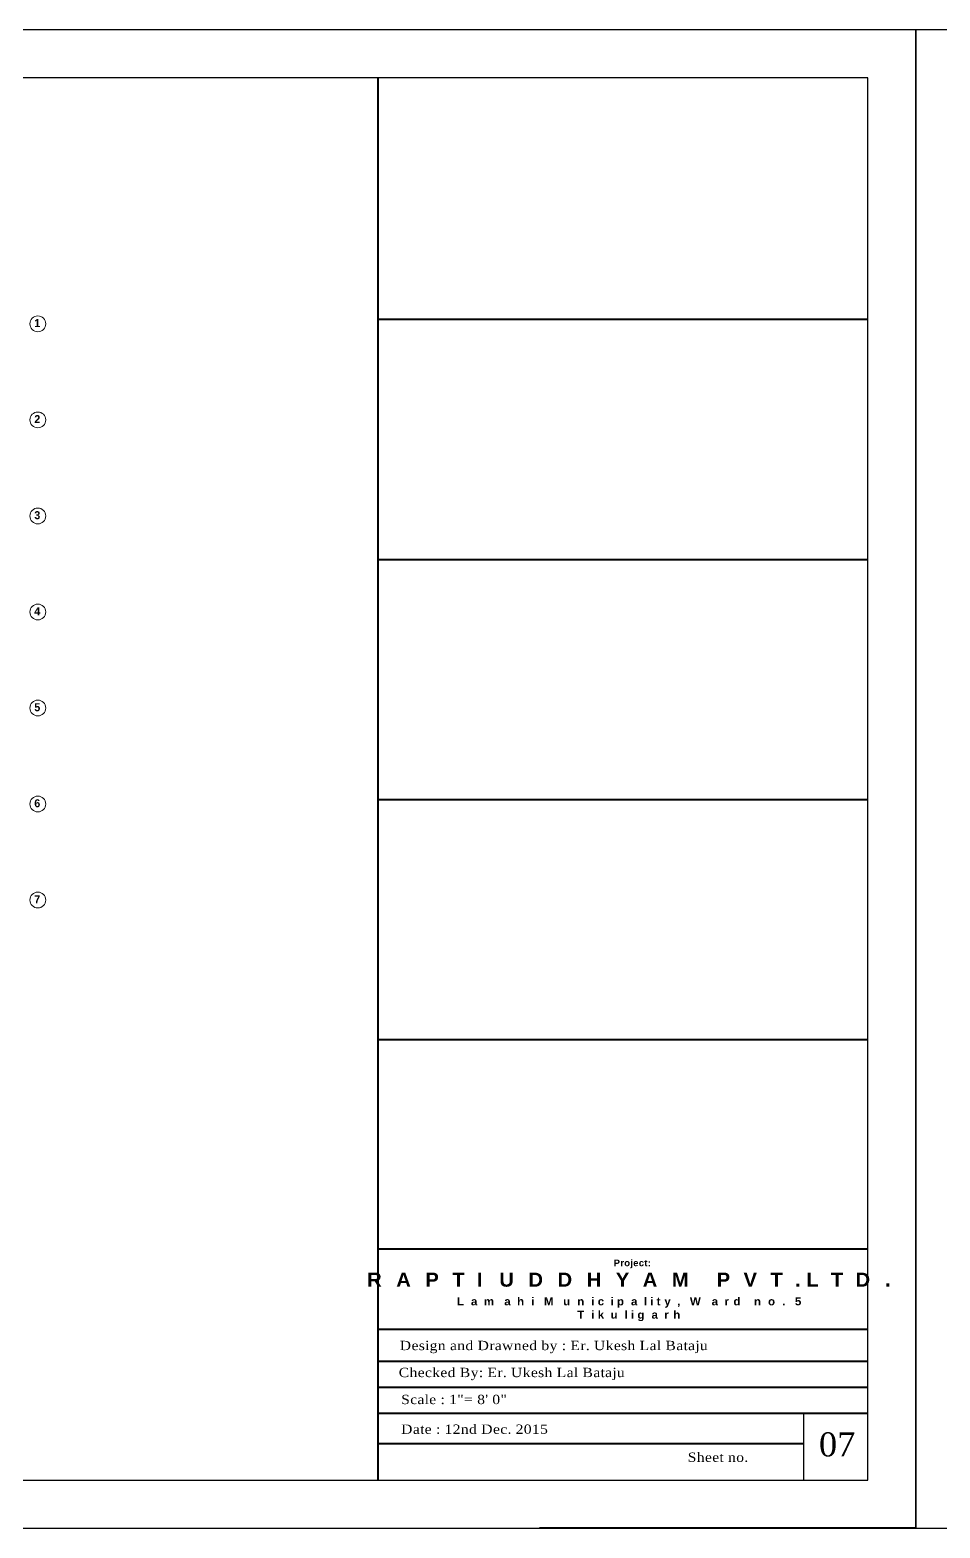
# Model space of a CAD drawing. Extents: x -2338379 to 930990, y -818978 to 106940.
# Drawn here: x 402288 to 403652, y -205212 to -202966 of the extents above; entities that cross this region are included whole.
import ezdxf

# ---------------------------------------------------------------- set-up
doc = ezdxf.new("R2010")
doc.units = 0
doc.header["$MEASUREMENT"] = 0
doc.layers.get('0').update_dxf_attribs({"linetype": 'CONTINUOUS', "lineweight": 30})
for name, color, linetype, lineweight in [('Outline', 4, 'CONTINUOUS', 9), ('TEXT', 7, 'CONTINUOUS', 30), ('Text (Data)', 1, 'CONTINUOUS', 13)]:
    doc.layers.add(name, color=color, linetype=linetype, lineweight=lineweight)
doc.styles.get("Standard").update_dxf_attribs({"font": 'times.ttf', "height": 6})

msp = doc.modelspace()

# ---------------------------------------------------------------- linework, layer by layer
at = {"lineweight": 40}
msp.add_line((402809.39, -203037.99), (402809.39, -205140.39), dxfattribs=at)
msp.add_line((403447.54, -205040.59), (403447.54, -205140.39))
at = {"color": 3}
for points in [[(403616.02, -205212.39), (403616.02, -202965.99), (400438.42, -202965.99), (400438.42, -205212.39)], [(406793.62, -205212.39), (406793.62, -202965.99), (403616.02, -202965.99), (403616.02, -205212.39)], [(403544.02, -205140.39), (403544.02, -203037.99), (400510.42, -203037.99), (400510.42, -205140.39)]]:
    msp.add_lwpolyline(points, close=True, dxfattribs=at)
at = {"lineweight": 40}
for points in [[(403544.02, -203400.39), (402809.39, -203400.39)], [(403544.02, -203760.39), (402809.39, -203760.39)], [(403544.02, -204120.39), (402809.39, -204120.39)], [(403544.02, -204480.39), (402809.39, -204480.39)], [(403544.02, -204794.33), (402809.39, -204794.33)], [(403544.02, -204914.85), (402809.39, -204914.85)], [(403544.02, -204962.58), (402809.39, -204962.58)], [(403544.02, -205001.89), (402809.39, -205001.89)], [(403544.02, -205040.59), (402809.39, -205040.59)], [(403447.54, -205085.99), (402809.39, -205085.99)], [(403616.02, -205212.39), (403051.98, -205212.39)]]:
    msp.add_lwpolyline(points, dxfattribs=at)
at = {"layer": 'Outline'}
for centre in [(402300.1, -203406.74), (402300.1, -203550.74), (402300.1, -203694.74), (402300.1, -203838.74), (402300.1, -203982.74), (402300.1, -204126.74), (402300.1, -204270.74)]:
    msp.add_circle(centre, 11.86, dxfattribs=at)

# ---------------------------------------------------------------- texts
for s, insert, char_height, width, attachment_point in [('\\pi-24,l24,t24;{\\fArial Black|b1|i0|c0|p34;\\W0.9;\\T1.05;Project:\\P\\H2.1x;\\T2;RAPTI UDDHYAM PVT.LTD\\H1.143x;.\\H0.5208x;\\O\\P\\H0.9599x;\\oLamahi Municipality, Ward no. 5\\PTikuligarh}', (403190.88, -204809.78), 10, 762.9723, 2), ('\\pi-42,l42,t42;{\\W1.1;\\T1.05;Design and Drawned by : Er. Ukesh Lal Bataju}', (402842.43, -204931.65), 14, 478.4843, 1), ('\\pi-42,l42,t42;{\\W1.1;\\T1.05;Checked By: Er. Ukesh Lal Bataju}', (402840.87, -204972.1), 14, 478.4843, 1), ('\\pi-42,l42,t42;{\\W1.1;\\T1.05;Scale : 1"= 8\' 0"}', (402844.49, -205012.57), 14, 478.4843, 1), ('\\pi-42,l42,t42;{\\W1.1;\\T1.05;Date : 12nd Dec. 2015}', (402844.49, -205057.16), 14, 478.4843, 1), ('\\pi-42,l42,t42;{\\W1.1;\\T1.05;Sheet no.}', (403273.99, -205099.19), 14, 478.4843, 1)]:
    msp.add_mtext(s, dxfattribs=dict(insert=insert, char_height=char_height, width=width, attachment_point=attachment_point))
at = {"layer": 'TEXT', "char_height": 12, "width": 451.5, "attachment_point": 1}
for s, insert in [('{\\fCentury Gothic|b1|i0|c0|p34;1}', (402294.71, -203399.58)), ('{\\fCentury Gothic|b1|i0|c0|p34;2}', (402294.71, -203543.58)), ('{\\fCentury Gothic|b1|i0|c0|p34;3}', (402294.71, -203687.58)), ('{\\fCentury Gothic|b1|i0|c0|p34;4}', (402294.71, -203831.58)), ('{\\fCentury Gothic|b1|i0|c0|p34;5}', (402294.71, -203975.58)), ('{\\fCentury Gothic|b1|i0|c0|p34;6}', (402294.71, -204119.58)), ('{\\fCentury Gothic|b1|i0|c0|p34;7}', (402294.71, -204263.58))]:
    msp.add_mtext(s, dxfattribs=dict(at, insert=insert))
at = {"layer": 'Text (Data)', "lineweight": 80, "insert": (403470.65, -205068.92), "char_height": 36, "width": 54.6723, "attachment_point": 1}
msp.add_mtext('07', dxfattribs=at)

doc.saveas('drawing.dxf')
